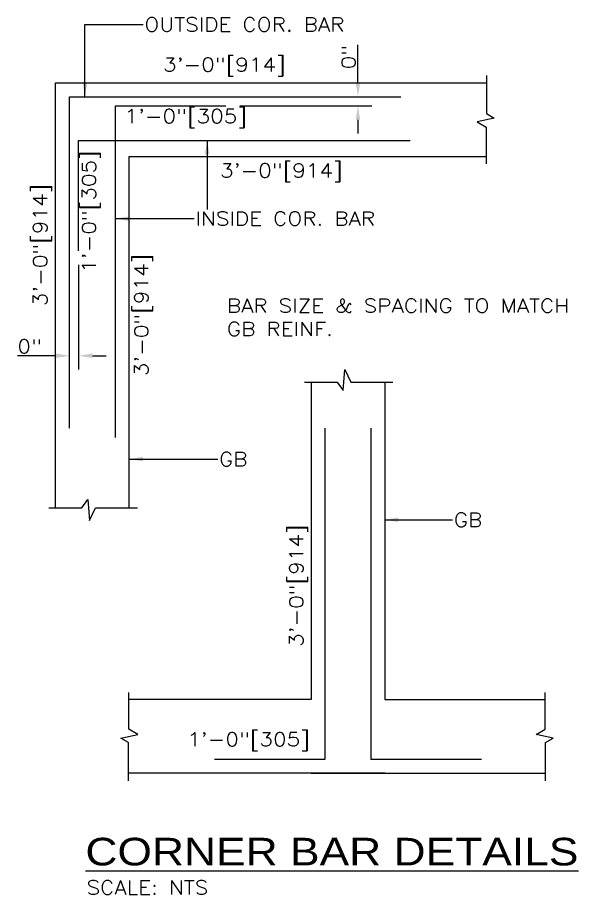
# Model space of a CAD drawing. Header units: inches. Extents: x -229 to 9761, y -1201 to 3580.
# Drawn here: x 1496.4 to 1557.4, y -213.7 to -118.5 of the extents above; entities that cross this region are included whole.
import ezdxf

# ---------------------------------------------------------------- set-up
doc = ezdxf.new("R2010")
doc.units = ezdxf.units.IN
doc.header["$MEASUREMENT"] = 0
doc.layers.get('DEFPOINTS').update_dxf_attribs({"linetype": 'CONTINUOUS'})
for name, color, linetype in [('C-052-16', 52, 'CONTINUOUS'), ('Dimension', 5, 'CONTINUOUS'), ('LAYER131A', 131, 'CONTINUOUS'), ('Structural_Section_Text', 5, 'CONTINUOUS')]:
    doc.layers.add(name, color=color, linetype=linetype)
doc.styles.add('ROMANS-115', font='romans.shx', dxfattribs={"width": 1.15})
doc.styles.add('SANS-115', font='sanss___.ttf', dxfattribs={"width": 1.15})
doc.dimstyles.new('112-ROMANS-115-MS', dxfattribs={"dimscale": 0, "dimtxt": 1.5, "dimasz": 1.5, "dimexe": 1.5, "dimexo": 1.5, "dimgap": 0.125, "dimtad": 0, "dimdec": 4, "dimzin": 1, "dimdsep": 46, "dimlunit": 4, "dimtxsty": 'ROMANS-115', "dimcen": 0.125, "dimclrd": 256, "dimclre": 256, "dimclrt": 256, "dimadec": 0, "dimazin": 0, "dimtfac": 1, "dimtdec": 4, "dimtofl": 0, "dimtmove": 0, "dimatfit": 0, "dimfxl": 1, "dimtfillclr": 256, "dimfrac": 2, "dimtolj": 1, "dimtzin": 0, "dimarcsym": 0})

# ---------------------------------------------------------------- blocks, each defined once
blk = doc.blocks.new('*D49')
at = {"layer": 'DEFPOINTS', "color": 0}
for p in [(1533.409, -127.071), (1538.066, -127.071), (1519.066, -128.071)]:
    blk.add_point(p, dxfattribs=at)
at = {"layer": 'Structural_Section_Text', "lineweight": -2}
for p, q in [((1533.409, -125.571), (1533.409, -121.439)), ((1520.566, -128.071), (1534.909, -128.071)), ((1533.409, -129.571), (1533.409, -131.071))]:
    blk.add_line(p, q, dxfattribs=at)
at = {"layer": 'Structural_Section_Text'}
for points in [[(1533.159, -125.571), (1533.659, -125.571), (1533.409, -127.071)], [(1533.159, -129.571), (1533.659, -129.571), (1533.409, -128.071)]]:
    blk.add_solid(points, dxfattribs=at)
at = {"layer": 'Structural_Section_Text', "insert": (1532.391, -122.755), "char_height": 1.5, "attachment_point": 5, "rotation": 90, "style": 'ROMANS-115'}
blk.add_mtext('\\A1;0"', dxfattribs=at)
blk = doc.blocks.new('*D50')
at = {"layer": 'DEFPOINTS', "color": 0}
for p in [(1502.066, -143.812), (1503.066, -143.812), (1502.066, -155.202)]:
    blk.add_point(p, dxfattribs=at)
at = {"layer": 'Structural_Section_Text', "lineweight": -2}
for p, q in [((1503.066, -145.312), (1503.066, -156.702)), ((1500.566, -155.202), (1496.434, -155.202)), ((1504.566, -155.202), (1506.066, -155.202))]:
    blk.add_line(p, q, dxfattribs=at)
at = {"layer": 'Structural_Section_Text'}
for points in [[(1500.566, -154.952), (1500.566, -155.452), (1502.066, -155.202)], [(1504.566, -154.952), (1504.566, -155.452), (1503.066, -155.202)]]:
    blk.add_solid(points, dxfattribs=at)
at = {"layer": 'Structural_Section_Text', "insert": (1497.75, -154.185), "char_height": 1.5, "attachment_point": 5, "style": 'ROMANS-115'}
blk.add_mtext('\\A1;0"', dxfattribs=at)
blk = doc.blocks.new('cornerbardetails')
at = {"layer": 'C-052-16'}
for p, q in [((-21.8938, 31.33857), (14.1062, 31.33857)), ((-21.8938, -4.66143), (-21.8938, 31.33857)), ((-16.8938, -5.66143), (-16.8938, 30.33857)), ((-16.8938, 30.33857), (-4.8938, 30.33857)), ((-20.8938, 26.59729), (15.1062, 26.59729)), ((-20.8938, 14.59729), (-20.8938, 26.59729)), ((5.85164, -4.64649), (5.85164, -40.64649)), ((10.85164, -4.64649), (10.85164, -40.64649)), ((5.85164, -40.64649), (-6.14836, -40.64649)), ((22.85164, -40.64649), (10.85164, -40.64649))]:
    blk.add_line(p, q, dxfattribs=at)
at = {"layer": 'LAYER131A'}
for p, q in [((23.40865, 33.6504), (23.40865, 29.50956)), ((-23.3938, 32.83857), (23.40865, 32.83857)), ((-23.3938, -13.29422), (-23.3938, 32.83857)), ((24.25928, 29.02269), (22.40751, 28.63319)), ((22.40751, 28.63319), (23.38212, 28.04895)), ((23.40865, 29.50956), (24.25928, 29.02269)), ((23.38212, 28.04895), (23.38212, 24.0504)), ((-15.3938, -13.3013), (-15.3938, 24.83857)), ((-15.3938, 24.83857), (23.38212, 24.83857)), ((7.85039, -0.55092), (8.02989, 1.72073)), ((8.02989, 1.72073), (8.68806, 0.34578)), ((3.63455, 0.3387), (7.19221, 0.3387)), ((4.35164, 0.3387), (4.35164, -34.14649)), ((7.19221, 0.3387), (7.85039, -0.55092)), ((8.68806, 0.34578), (13.23455, 0.34578)), ((12.35164, 0.34578), (12.35164, -34.14649)), ((-24.11088, -13.29422), (-20.55323, -13.29422)), ((-20.55323, -13.29422), (-19.89505, -12.4046)), ((-19.89505, -12.4046), (-19.71555, -14.67625)), ((-19.71555, -14.67625), (-19.05737, -13.3013)), ((-19.05737, -13.3013), (-14.51088, -13.3013)), ((-15.44701, -37.35688), (-15.44701, -33.35833)), ((4.35164, -34.14649), (-15.44701, -34.14649)), ((12.35164, -34.14649), (29.78402, -34.14649)), ((29.78402, -37.35688), (29.78402, -33.35833)), ((-16.32417, -38.33061), (-14.4724, -37.94112)), ((-14.4724, -37.94112), (-15.44701, -37.35688)), ((28.8094, -37.94112), (29.78402, -37.35688)), ((30.66118, -38.33061), (28.8094, -37.94112)), ((-15.47354, -38.81748), (-16.32417, -38.33061)), ((-15.47354, -42.95833), (-15.47354, -38.81748)), ((29.81054, -38.81748), (30.66118, -38.33061)), ((29.81054, -42.95833), (29.81054, -38.81748)), ((12.35164, -42.14649), (-15.47354, -42.14649)), ((4.35164, -42.14649), (29.81054, -42.14649))]:
    blk.add_line(p, q, dxfattribs=at)
at = {"layer": 'Structural_Section_Text', "char_height": 1.5, "attachment_point": 1, "style": 'ROMANS-115'}
for s, insert in [('\\A1;OUTSIDE COR. BAR', (-13.75149, 39.94531)), ('3\'-0"[914]', (-11.71966, 35.58316)), ('1\'-0"[305]', (-15.92401, 29.97447)), ('3\'-0"[914]', (-5.52895, 24.0865)), ('\\A1;INSIDE COR. BAR', (-8.20348, 18.85573)), ('BAR SIZE & SPACING TO MATCH', (-4.7913, 9.39304)), ('GB REINF.', (-4.7913, 6.86454)), ('GB', (-5.64777, -7.26952)), ('GB', (19.85779, -13.8649)), ('1\'-0"[305]', (-9.09346, -37.70598))]:
    blk.add_mtext(s, dxfattribs=dict(at, insert=insert))
at = {"layer": 'Structural_Section_Text', "char_height": 1.5, "attachment_point": 1, "rotation": 90, "style": 'ROMANS-115'}
for s, insert in [('1\'-0"[305]', (-20.5204, 12.21776)), ('3\'-0"[914]', (-25.81791, 8.58585)), ('3\'-0"[914]', (-14.82349, 0.98226)), ('3\'-0"[914]', (2.00355, -28.41752))]:
    blk.add_mtext(s, dxfattribs=dict(at, insert=insert))
at = {"layer": 'Structural_Section_Text'}
dim = blk.add_linear_dim(base=(9.4494, 31.33857), p1=(-4.8938, 30.33857), p2=(14.1062, 31.33857), angle=90, text='0"', dimstyle='112-ROMANS-115-MS', override={"dimscale": 1, "dimpost": '\\X', "dimse2": 1}, dxfattribs=at)
dim.commit()
dim.dimension.update_dxf_attribs({"geometry": '*D49', "text_midpoint": (8.43154, 35.65464), "insert": (-1523.95984, 158.40924)})
dim = blk.add_linear_dim(base=(-21.8938, 3.20678), p1=(-20.8938, 14.59729), p2=(-21.8938, 14.59729), text='0"', dimstyle='112-ROMANS-115-MS', override={"dimscale": 1, "dimpost": '\\X', "dimse2": 1}, dxfattribs=at)
dim.commit()
dim.dimension.update_dxf_attribs({"geometry": '*D50', "text_midpoint": (-26.20987, 4.22464), "insert": (-1523.95984, 158.40924)})
at = {"layer": 'Structural_Section_Text', "annotation_type": 0, "has_hookline": 1, "hookline_direction": 0}
for points, override, text_width in [([(-20.20611, 31.33857), (-20.20611, 39.19531), (-13.87649, 39.19531)], {"dimscale": 1, "dimtad": 0}, 24.47857), ([(-16.8938, 18.10573), (-8.32848, 18.10573)], {"dimscale": 1, "dimtad": 0}, 21.93214), ([(-15.3938, -8.01952), (-5.77277, -8.01952)], {"dimscale": 1, "dimtad": 0}, 2.95714), ([(12.35164, -14.6149), (19.73279, -14.6149)], {"dimscale": 1, "dimtad": 0, "dimse2": 1}, 2.95714)]:
    blk.add_leader(points, dimstyle='112-ROMANS-115-MS', override=override, dxfattribs=dict(at, text_width=text_width))
at = {"layer": 'Structural_Section_Text'}
blk.add_leader([(-6.92474, 26.59729), (-6.92474, 19.09881)], dimstyle='112-ROMANS-115-MS', override={"dimscale": 1, "dimtad": 0}, dxfattribs=at)

msp = doc.modelspace()

# ---------------------------------------------------------------- block references
at = {"layer": 'Dimension'}
msp.add_blockref('cornerbardetails', (1523.959839, -158.409238), dxfattribs=at)

# ---------------------------------------------------------------- texts
at = {"layer": 'Structural_Section_Text', "style": 'SANS-115', "width": 1.15}
msp.add_text('%%UCORNER BAR DETAILS', height=3.00000004, dxfattribs=at).set_placement((1503.805243, -210.564975))
at = {"layer": 'Structural_Section_Text', "insert": (1503.920422, -212.218406), "char_height": 1.5, "attachment_point": 1, "style": 'ROMANS-115'}
msp.add_mtext('SCALE: NTS', dxfattribs=at)

doc.saveas('drawing.dxf')
